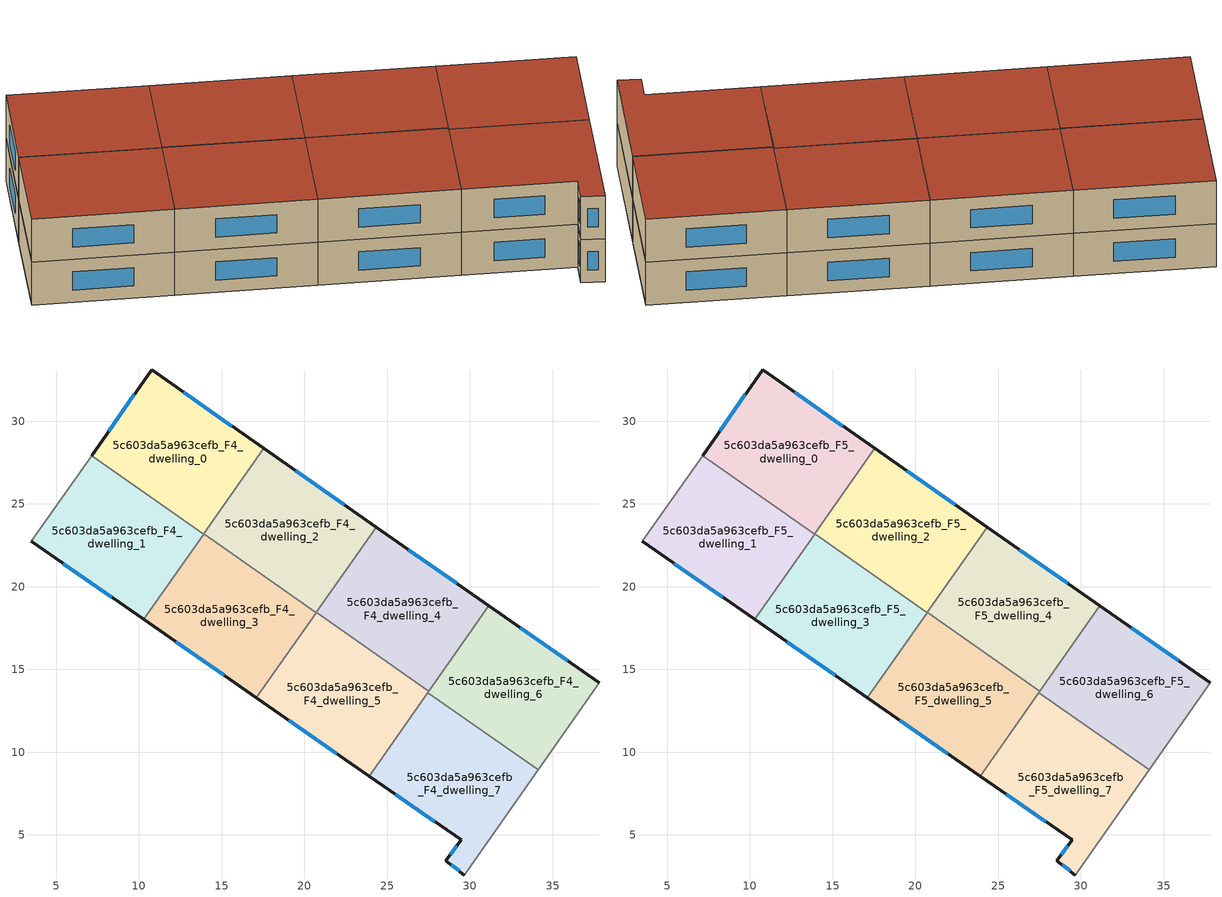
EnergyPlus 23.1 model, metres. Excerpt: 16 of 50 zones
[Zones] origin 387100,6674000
5c603da5a963cefb_F4_dwelling_0
 floor to 5c603da5a963cefb_F3_dwelling_0 (EU_floor_Construction): 17.55,28.36 13.92,23.18 7.15,27.93 10.77,33.09 z12
 wall outside (EU_wall_Construction): 17.55,28.36 10.77,33.09 7.15,27.93 z12:15
 wall to 5c603da5a963cefb_F4_dwelling_1 (EU_wall_Construction): 7.15,27.93 13.92,23.18 z12:15
 wall to 5c603da5a963cefb_F4_dwelling_2 (EU_wall_Construction): 13.93,23.2 17.55,28.36 z12:15
 wall to 5c603da5a963cefb_F4_dwelling_3 (EU_wall_Construction): 13.92,23.18 13.93,23.2 z12:15
 window (EU_Window_Construction): 9.74,31.62 8.18,29.4 / 15.61,29.71 12.71,31.74 z12.86:14.14
5c603da5a963cefb_F4_dwelling_1
 floor to 5c603da5a963cefb_F3_dwelling_1 (EU_floor_Construction): 13.92,23.18 10.3,18.02 3.51,22.74 7.15,27.93 z12
 wall outside (EU_wall_Construction): 3.51,22.74 10.3,18.02 z12:15
 wall adiabatic (EU_wall_Construction): 7.15,27.93 3.51,22.74 z12:15
 wall to 5c603da5a963cefb_F4_dwelling_3 (EU_wall_Construction): 10.3,18.02 13.92,23.18 z12:15
 window (EU_Window_Construction): 5.45,21.39 8.36,19.37 z12.86:14.14
5c603da5a963cefb_F4_dwelling_2
 floor to 5c603da5a963cefb_F3_dwelling_2 (EU_floor_Construction): 24.34,23.61 20.71,18.44 13.93,23.2 17.55,28.36 z12
 wall outside (EU_wall_Construction): 24.34,23.61 17.55,28.36 z12:15
 wall to 5c603da5a963cefb_F4_dwelling_3 (EU_wall_Construction): 13.93,23.2 20.71,18.44 z12:15
 wall to 5c603da5a963cefb_F4_dwelling_4 (EU_wall_Construction): 20.73,18.46 24.34,23.61 z12:15
 wall to 5c603da5a963cefb_F4_dwelling_5 (EU_wall_Construction): 20.71,18.44 20.73,18.46 z12:15
 window (EU_Window_Construction): 22.4,24.96 19.49,27 z12.86:14.14
5c603da5a963cefb_F4_dwelling_3
 floor to 5c603da5a963cefb_F3_dwelling_3 (EU_floor_Construction): 20.71,18.44 17.1,13.29 10.3,18.02 13.93,23.2 z12
 wall outside (EU_wall_Construction): 10.3,18.02 17.1,13.29 z12:15
 wall to 5c603da5a963cefb_F4_dwelling_5 (EU_wall_Construction): 17.1,13.29 20.71,18.44 z12:15
 window (EU_Window_Construction): 12.24,16.67 15.16,14.64 z12.86:14.14
5c603da5a963cefb_F4_dwelling_4
 floor to 5c603da5a963cefb_F3_dwelling_4 (EU_floor_Construction): 31.14,18.85 27.52,13.69 20.73,18.46 24.34,23.61 z12
 wall outside (EU_wall_Construction): 31.14,18.85 24.34,23.61 z12:15
 wall to 5c603da5a963cefb_F4_dwelling_5 (EU_wall_Construction): 20.73,18.46 27.52,13.69 z12:15
 wall to 5c603da5a963cefb_F4_dwelling_6 (EU_wall_Construction): 27.52,13.69 31.14,18.85 z12:15
 window (EU_Window_Construction): 29.2,20.21 26.28,22.25 z12.86:14.14
5c603da5a963cefb_F4_dwelling_5
 floor to 5c603da5a963cefb_F3_dwelling_5 (EU_floor_Construction): 27.52,13.69 23.92,8.56 17.1,13.29 20.73,18.46 z12
 wall outside (EU_wall_Construction): 17.1,13.29 23.92,8.56 z12:15
 wall to 5c603da5a963cefb_F4_dwelling_6 (EU_wall_Construction): 23.92,8.56 27.46,13.6 27.52,13.69 z12:15
 window (EU_Window_Construction): 19.05,11.94 21.97,9.91 z12.86:14.14
5c603da5a963cefb_F4_dwelling_6
 floor to 5c603da5a963cefb_F3_dwelling_6 (EU_floor_Construction): 37.82,14.18 34.12,8.93 27.46,13.6 31.14,18.85 z12
 wall outside (EU_wall_Construction): 37.82,14.18 31.14,18.85 z12:15
 wall adiabatic (EU_wall_Construction): 34.12,8.93 37.82,14.18 z12:15
 wall to 5c603da5a963cefb_F4_dwelling_7 (EU_wall_Construction): 23.92,8.56 27.46,13.6 34.12,8.93 z12:15
 window (EU_Window_Construction): 35.91,15.52 33.05,17.52 z12.86:14.14
5c603da5a963cefb_F4_dwelling_7
 floor to 5c603da5a963cefb_F3_dwelling_7 (EU_floor_Construction): 34.12,8.93 29.67,2.58 28.56,3.43 29.48,4.7 23.92,8.56 27.46,13.6 z12
 wall outside (EU_wall_Construction): 23.92,8.56 29.48,4.7 28.56,3.43 29.67,2.58 z12:15
 wall adiabatic (EU_wall_Construction): 29.67,2.58 34.12,8.93 z12:15
 window (EU_Window_Construction): 28.87,3.19 29.35,2.82 / 29.21,4.33 28.82,3.79 / 25.51,7.45 27.89,5.8 z12.86:14.14
5c603da5a963cefb_F5_dwelling_0
 floor to 5c603da5a963cefb_F4_dwelling_0 (EU_floor_Construction): 17.55,28.36 13.92,23.18 7.15,27.93 10.77,33.09 z15
 wall outside (EU_wall_Construction): 17.55,28.36 10.77,33.09 7.15,27.93 z15:18
 wall to 5c603da5a963cefb_F5_dwelling_1 (EU_wall_Construction): 7.15,27.93 13.92,23.18 z15:18
 wall to 5c603da5a963cefb_F5_dwelling_2 (EU_wall_Construction): 13.93,23.2 17.55,28.36 z15:18
 wall to 5c603da5a963cefb_F5_dwelling_3 (EU_wall_Construction): 13.92,23.18 13.93,23.2 z15:18
 window (EU_Window_Construction): 9.74,31.62 8.18,29.4 / 15.61,29.71 12.71,31.74 z15.86:17.14
 roof outside (EU_roof_Construction): 13.92,23.18 17.55,28.36 10.77,33.09 7.15,27.93 z18
5c603da5a963cefb_F5_dwelling_1
 floor to 5c603da5a963cefb_F4_dwelling_1 (EU_floor_Construction): 13.92,23.18 10.3,18.02 3.51,22.74 7.15,27.93 z15
 wall outside (EU_wall_Construction): 3.51,22.74 10.3,18.02 z15:18
 wall adiabatic (EU_wall_Construction): 7.15,27.93 3.51,22.74 z15:18
 wall to 5c603da5a963cefb_F5_dwelling_3 (EU_wall_Construction): 10.3,18.02 13.92,23.18 z15:18
 window (EU_Window_Construction): 5.45,21.39 8.36,19.37 z15.86:17.14
 roof outside (EU_roof_Construction): 10.3,18.02 13.92,23.18 7.15,27.93 3.51,22.74 z18
5c603da5a963cefb_F5_dwelling_2
 floor to 5c603da5a963cefb_F4_dwelling_2 (EU_floor_Construction): 24.34,23.61 20.71,18.44 13.93,23.2 17.55,28.36 z15
 wall outside (EU_wall_Construction): 24.34,23.61 17.55,28.36 z15:18
 wall to 5c603da5a963cefb_F5_dwelling_3 (EU_wall_Construction): 13.93,23.2 20.71,18.44 z15:18
 wall to 5c603da5a963cefb_F5_dwelling_4 (EU_wall_Construction): 20.73,18.46 24.34,23.61 z15:18
 wall to 5c603da5a963cefb_F5_dwelling_5 (EU_wall_Construction): 20.71,18.44 20.73,18.46 z15:18
 window (EU_Window_Construction): 22.4,24.96 19.49,27 z15.86:17.14
 roof outside (EU_roof_Construction): 20.71,18.44 24.34,23.61 17.55,28.36 13.93,23.2 z18
5c603da5a963cefb_F5_dwelling_3
 floor to 5c603da5a963cefb_F4_dwelling_3 (EU_floor_Construction): 20.71,18.44 17.1,13.29 10.3,18.02 13.93,23.2 z15
 wall outside (EU_wall_Construction): 10.3,18.02 17.1,13.29 z15:18
 wall to 5c603da5a963cefb_F5_dwelling_5 (EU_wall_Construction): 17.1,13.29 20.71,18.44 z15:18
 window (EU_Window_Construction): 12.24,16.67 15.16,14.64 z15.86:17.14
 roof outside (EU_roof_Construction): 17.1,13.29 20.71,18.44 13.93,23.2 10.3,18.02 z18
5c603da5a963cefb_F5_dwelling_4
 floor to 5c603da5a963cefb_F4_dwelling_4 (EU_floor_Construction): 31.14,18.85 27.52,13.69 20.73,18.46 24.34,23.61 z15
 wall outside (EU_wall_Construction): 31.14,18.85 24.34,23.61 z15:18
 wall to 5c603da5a963cefb_F5_dwelling_5 (EU_wall_Construction): 20.73,18.46 27.52,13.69 z15:18
 wall to 5c603da5a963cefb_F5_dwelling_6 (EU_wall_Construction): 27.52,13.69 31.14,18.85 z15:18
 window (EU_Window_Construction): 29.2,20.21 26.28,22.25 z15.86:17.14
 roof outside (EU_roof_Construction): 27.52,13.69 31.14,18.85 24.34,23.61 20.73,18.46 z18
5c603da5a963cefb_F5_dwelling_5
 floor to 5c603da5a963cefb_F4_dwelling_5 (EU_floor_Construction): 27.52,13.69 23.92,8.56 17.1,13.29 20.73,18.46 z15
 wall outside (EU_wall_Construction): 17.1,13.29 23.92,8.56 z15:18
 wall to 5c603da5a963cefb_F5_dwelling_6 (EU_wall_Construction): 23.92,8.56 27.46,13.6 27.52,13.69 z15:18
 window (EU_Window_Construction): 19.05,11.94 21.97,9.91 z15.86:17.14
 roof outside (EU_roof_Construction): 23.92,8.56 27.52,13.69 20.73,18.46 17.1,13.29 z18
5c603da5a963cefb_F5_dwelling_6
 floor to 5c603da5a963cefb_F4_dwelling_6 (EU_floor_Construction): 37.82,14.18 34.12,8.93 27.46,13.6 31.14,18.85 z15
 wall outside (EU_wall_Construction): 37.82,14.18 31.14,18.85 z15:18
 wall adiabatic (EU_wall_Construction): 34.12,8.93 37.82,14.18 z15:18
 wall to 5c603da5a963cefb_F5_dwelling_7 (EU_wall_Construction): 23.92,8.56 27.46,13.6 34.12,8.93 z15:18
 window (EU_Window_Construction): 35.91,15.52 33.05,17.52 z15.86:17.14
 roof outside (EU_roof_Construction): 34.12,8.93 37.82,14.18 31.14,18.85 27.46,13.6 z18
5c603da5a963cefb_F5_dwelling_7
 floor to 5c603da5a963cefb_F4_dwelling_7 (EU_floor_Construction): 34.12,8.93 29.67,2.58 28.56,3.43 29.48,4.7 23.92,8.56 27.46,13.6 z15
 wall outside (EU_wall_Construction): 23.92,8.56 29.48,4.7 28.56,3.43 29.67,2.58 z15:18
 wall adiabatic (EU_wall_Construction): 29.67,2.58 34.12,8.93 z15:18
 window (EU_Window_Construction): 28.87,3.19 29.35,2.82 / 29.21,4.33 28.82,3.79 / 25.51,7.45 27.89,5.8 z15.86:17.14
 roof outside (EU_roof_Construction): 29.67,2.58 34.12,8.93 27.46,13.6 23.92,8.56 29.48,4.7 28.56,3.43 z18
[Building]
EU S2 Campaign: North Axis=0; Terrain=City; Solar Distribution=FullExterior
[Site:Location]
Helsinki-Vantaa.AP: Latitude=60.317; Longitude=24.963; Time Zone=2; Elevation=54.6
[SizingPeriod:WeatherFileDays]
AnnualSizingPeriod: Begin Month=1; Begin Day of Month=1; End Month=12; End Day of Month=31; Day of Week for Start Day=Monday; Use Weather File Daylight Saving Period=No; Use Weather File Rain and Snow Indicators=No
[MATERIAL]
EU_InternalMass_Material: Roughness=MediumRough; Thickness=0.1; Conductivity=1; Density=1800; Specific Heat=900; Thermal Absorptance=0.9; Solar Absorptance=0.7; Visible Absorptance=0.7
[MATERIAL:NOMASS] Roughness=MediumRough; Thermal Absorptance=0.9; Solar Absorptance=0.7; Visible Absorptance=0.7
Name | Thermal Resistance
EU_wall_NoMass | 1.10183
EU_roof_NoMass; EU_floor_NoMass | 1.70606
[WINDOWMATERIAL:SIMPLEGLAZINGSYSTEM]
EU_Window_SimpleGlazing: UFactor=3.11035; Solar Heat Gain Coefficient=0.8; Visible Transmittance=0.8
[CONSTRUCTION]
EU_wall_Construction: EU_wall_NoMass
EU_roof_Construction: EU_roof_NoMass
EU_floor_Construction: EU_floor_NoMass
EU_Window_Construction: EU_Window_SimpleGlazing
EU_InternalMass_Construction: EU_InternalMass_Material
[ZONE] Type=1; Multiplier=1; Ceiling Height=autocalculate; Floor Area=autocalculate; Part of Total Floor Area=Yes
Name | Volume
5c603da5a963cefb_F4_dwelling_0; 5c603da5a963cefb_F5_dwelling_0 | 156.768
5c603da5a963cefb_F4_dwelling_1; 5c603da5a963cefb_F5_dwelling_1; 5c603da5a963cefb_F4_dwelling_7; 5c603da5a963cefb_F5_dwelling_7 | 156.757
5c603da5a963cefb_F4_dwelling_2; 5c603da5a963cefb_F5_dwelling_2 | 156.76
5c603da5a963cefb_F4_dwelling_3; 5c603da5a963cefb_F5_dwelling_3 | 156.763
5c603da5a963cefb_F4_dwelling_4; 5c603da5a963cefb_F5_dwelling_4 | 156.749
5c603da5a963cefb_F4_dwelling_5; 5c603da5a963cefb_F5_dwelling_5 | 156.754
5c603da5a963cefb_F4_dwelling_6; 5c603da5a963cefb_F5_dwelling_6 | 156.743
[INTERNALMASS] Construction=EU_InternalMass_Construction
Name | Zone or ZoneList | Surface Area
5c603da5a963cefb_F4_dwelling_0_EU_InternalMass | 5c603da5a963cefb_F4_dwelling_0 | 52.2561
5c603da5a963cefb_F4_dwelling_1_EU_InternalMass | 5c603da5a963cefb_F4_dwelling_1 | 52.252
5c603da5a963cefb_F4_dwelling_2_EU_InternalMass | 5c603da5a963cefb_F4_dwelling_2 | 52.2529
5c603da5a963cefb_F4_dwelling_3_EU_InternalMass | 5c603da5a963cefb_F4_dwelling_3 | 52.2544
5c603da5a963cefb_F4_dwelling_4_EU_InternalMass | 5c603da5a963cefb_F4_dwelling_4 | 52.2497
5c603da5a963cefb_F4_dwelling_5_EU_InternalMass | 5c603da5a963cefb_F4_dwelling_5 | 52.2514
5c603da5a963cefb_F4_dwelling_6_EU_InternalMass | 5c603da5a963cefb_F4_dwelling_6 | 52.2535
5c603da5a963cefb_F4_dwelling_7_EU_InternalMass | 5c603da5a963cefb_F4_dwelling_7 | 52.2516
5c603da5a963cefb_F5_dwelling_0_EU_InternalMass | 5c603da5a963cefb_F5_dwelling_0 | 52.2561
5c603da5a963cefb_F5_dwelling_1_EU_InternalMass | 5c603da5a963cefb_F5_dwelling_1 | 52.252
5c603da5a963cefb_F5_dwelling_2_EU_InternalMass | 5c603da5a963cefb_F5_dwelling_2 | 52.2529
5c603da5a963cefb_F5_dwelling_3_EU_InternalMass | 5c603da5a963cefb_F5_dwelling_3 | 52.2544
5c603da5a963cefb_F5_dwelling_4_EU_InternalMass | 5c603da5a963cefb_F5_dwelling_4 | 52.2497
5c603da5a963cefb_F5_dwelling_5_EU_InternalMass | 5c603da5a963cefb_F5_dwelling_5 | 52.2514
5c603da5a963cefb_F5_dwelling_6_EU_InternalMass | 5c603da5a963cefb_F5_dwelling_6 | 52.2535
5c603da5a963cefb_F5_dwelling_7_EU_InternalMass | 5c603da5a963cefb_F5_dwelling_7 | 52.2516
[OTHEREQUIPMENT] Fuel Type=Electricity; Design Level Calculation Method=Watts/Area; Power per Zone Floor Area=1; Fraction Latent=0; Fraction Radiant=0; Fraction Lost=0; Carbon Dioxide Generation Rate=0; EndUse Subcategory=EU_Step8_InternalGains
Name | Zone or ZoneList or Space or SpaceList | Schedule
EU_Step8_InternalGain_5c603da5a963cefb_F4_dwelling_0_f000 | 5c603da5a963cefb_F4_dwelling_0 | EU_Step8_GainSchedule_5c603da5a963cefb_F4_dwelling_0_f000
EU_Step8_InternalGain_5c603da5a963cefb_F4_dwelling_1_f000 | 5c603da5a963cefb_F4_dwelling_1 | EU_Step8_GainSchedule_5c603da5a963cefb_F4_dwelling_1_f000
EU_Step8_InternalGain_5c603da5a963cefb_F4_dwelling_2_f000 | 5c603da5a963cefb_F4_dwelling_2 | EU_Step8_GainSchedule_5c603da5a963cefb_F4_dwelling_2_f000
EU_Step8_InternalGain_5c603da5a963cefb_F4_dwelling_3_f000 | 5c603da5a963cefb_F4_dwelling_3 | EU_Step8_GainSchedule_5c603da5a963cefb_F4_dwelling_3_f000
EU_Step8_InternalGain_5c603da5a963cefb_F4_dwelling_4_f000 | 5c603da5a963cefb_F4_dwelling_4 | EU_Step8_GainSchedule_5c603da5a963cefb_F4_dwelling_4_f000
EU_Step8_InternalGain_5c603da5a963cefb_F4_dwelling_5_f000 | 5c603da5a963cefb_F4_dwelling_5 | EU_Step8_GainSchedule_5c603da5a963cefb_F4_dwelling_5_f000
EU_Step8_InternalGain_5c603da5a963cefb_F4_dwelling_6_f000 | 5c603da5a963cefb_F4_dwelling_6 | EU_Step8_GainSchedule_5c603da5a963cefb_F4_dwelling_6_f000
EU_Step8_InternalGain_5c603da5a963cefb_F4_dwelling_7_f000 | 5c603da5a963cefb_F4_dwelling_7 | EU_Step8_GainSchedule_5c603da5a963cefb_F4_dwelling_7_f000
EU_Step8_InternalGain_5c603da5a963cefb_F5_dwelling_0_f000 | 5c603da5a963cefb_F5_dwelling_0 | EU_Step8_GainSchedule_5c603da5a963cefb_F5_dwelling_0_f000
EU_Step8_InternalGain_5c603da5a963cefb_F5_dwelling_1_f000 | 5c603da5a963cefb_F5_dwelling_1 | EU_Step8_GainSchedule_5c603da5a963cefb_F5_dwelling_1_f000
EU_Step8_InternalGain_5c603da5a963cefb_F5_dwelling_2_f000 | 5c603da5a963cefb_F5_dwelling_2 | EU_Step8_GainSchedule_5c603da5a963cefb_F5_dwelling_2_f000
EU_Step8_InternalGain_5c603da5a963cefb_F5_dwelling_3_f000 | 5c603da5a963cefb_F5_dwelling_3 | EU_Step8_GainSchedule_5c603da5a963cefb_F5_dwelling_3_f000
EU_Step8_InternalGain_5c603da5a963cefb_F5_dwelling_4_f000 | 5c603da5a963cefb_F5_dwelling_4 | EU_Step8_GainSchedule_5c603da5a963cefb_F5_dwelling_4_f000
EU_Step8_InternalGain_5c603da5a963cefb_F5_dwelling_5_f000 | 5c603da5a963cefb_F5_dwelling_5 | EU_Step8_GainSchedule_5c603da5a963cefb_F5_dwelling_5_f000
EU_Step8_InternalGain_5c603da5a963cefb_F5_dwelling_6_f000 | 5c603da5a963cefb_F5_dwelling_6 | EU_Step8_GainSchedule_5c603da5a963cefb_F5_dwelling_6_f000
EU_Step8_InternalGain_5c603da5a963cefb_F5_dwelling_7_f000 | 5c603da5a963cefb_F5_dwelling_7 | EU_Step8_GainSchedule_5c603da5a963cefb_F5_dwelling_7_f000
[ZONEVENTILATION:DESIGNFLOWRATE] Schedule=EU_AlwaysOn; Design Flow Rate Calculation Method=AirChanges/Hour; Air Changes per Hour=0.756316; Ventilation Type=Natural; Fan Pressure Rise=0; Fan Total Efficiency=1; Constant Term Coefficient=1; Temperature Term Coefficient=0; Velocity Term Coefficient=0; Velocity Squared Term Coefficient=0; Minimum Indoor Temperature=-100; Maximum Indoor Temperature=100; Delta Temperature=-100; Minimum Outdoor Temperature=-100; Maximum Outdoor Temperature=100; Maximum Wind Speed=40
Name | Zone or ZoneList or Space or SpaceList
EU_ConstantAir_5c603da5a963cefb_F4_dwelling_0 | 5c603da5a963cefb_F4_dwelling_0
EU_ConstantAir_5c603da5a963cefb_F4_dwelling_1 | 5c603da5a963cefb_F4_dwelling_1
EU_ConstantAir_5c603da5a963cefb_F4_dwelling_2 | 5c603da5a963cefb_F4_dwelling_2
EU_ConstantAir_5c603da5a963cefb_F4_dwelling_3 | 5c603da5a963cefb_F4_dwelling_3
EU_ConstantAir_5c603da5a963cefb_F4_dwelling_4 | 5c603da5a963cefb_F4_dwelling_4
EU_ConstantAir_5c603da5a963cefb_F4_dwelling_5 | 5c603da5a963cefb_F4_dwelling_5
EU_ConstantAir_5c603da5a963cefb_F4_dwelling_6 | 5c603da5a963cefb_F4_dwelling_6
EU_ConstantAir_5c603da5a963cefb_F4_dwelling_7 | 5c603da5a963cefb_F4_dwelling_7
EU_ConstantAir_5c603da5a963cefb_F5_dwelling_0 | 5c603da5a963cefb_F5_dwelling_0
EU_ConstantAir_5c603da5a963cefb_F5_dwelling_1 | 5c603da5a963cefb_F5_dwelling_1
EU_ConstantAir_5c603da5a963cefb_F5_dwelling_2 | 5c603da5a963cefb_F5_dwelling_2
EU_ConstantAir_5c603da5a963cefb_F5_dwelling_3 | 5c603da5a963cefb_F5_dwelling_3
EU_ConstantAir_5c603da5a963cefb_F5_dwelling_4 | 5c603da5a963cefb_F5_dwelling_4
EU_ConstantAir_5c603da5a963cefb_F5_dwelling_5 | 5c603da5a963cefb_F5_dwelling_5
EU_ConstantAir_5c603da5a963cefb_F5_dwelling_6 | 5c603da5a963cefb_F5_dwelling_6
EU_ConstantAir_5c603da5a963cefb_F5_dwelling_7 | 5c603da5a963cefb_F5_dwelling_7
[HVACTEMPLATE:THERMOSTAT] Constant Heating Setpoint=20; Constant Cooling Setpoint=50
EU_HeatOnly_5c603da5a963cefb_F0_dwelling_0; EU_HeatOnly_5c603da5a963cefb_F0_dwelling_1; EU_HeatOnly_5c603da5a963cefb_F0_dwelling_2; EU_HeatOnly_5c603da5a963cefb_F0_dwelling_3; EU_HeatOnly_5c603da5a963cefb_F0_dwelling_4; EU_HeatOnly_5c603da5a963cefb_F0_dwelling_5; EU_HeatOnly_5c603da5a963cefb_F0_dwelling_6; EU_HeatOnly_5c603da5a963cefb_F0_dwelling_7; EU_HeatOnly_5c603da5a963cefb_F0_dwelling_8; EU_HeatOnly_5c603da5a963cefb_F1_dwelling_0; EU_HeatOnly_5c603da5a963cefb_F1_dwelling_1; EU_HeatOnly_5c603da5a963cefb_F1_dwelling_2; EU_HeatOnly_5c603da5a963cefb_F1_dwelling_3; EU_HeatOnly_5c603da5a963cefb_F1_dwelling_4; EU_HeatOnly_5c603da5a963cefb_F1_dwelling_5; EU_HeatOnly_5c603da5a963cefb_F1_dwelling_6; EU_HeatOnly_5c603da5a963cefb_F1_dwelling_7; EU_HeatOnly_5c603da5a963cefb_F1_dwelling_8; EU_HeatOnly_5c603da5a963cefb_F2_dwelling_0; EU_HeatOnly_5c603da5a963cefb_F2_dwelling_1; EU_HeatOnly_5c603da5a963cefb_F2_dwelling_2; EU_HeatOnly_5c603da5a963cefb_F2_dwelling_3; EU_HeatOnly_5c603da5a963cefb_F2_dwelling_4; EU_HeatOnly_5c603da5a963cefb_F2_dwelling_5; EU_HeatOnly_5c603da5a963cefb_F2_dwelling_6; EU_HeatOnly_5c603da5a963cefb_F2_dwelling_7; EU_HeatOnly_5c603da5a963cefb_F3_dwelling_0; EU_HeatOnly_5c603da5a963cefb_F3_dwelling_1; EU_HeatOnly_5c603da5a963cefb_F3_dwelling_2; EU_HeatOnly_5c603da5a963cefb_F3_dwelling_3; EU_HeatOnly_5c603da5a963cefb_F3_dwelling_4; EU_HeatOnly_5c603da5a963cefb_F3_dwelling_5; EU_HeatOnly_5c603da5a963cefb_F3_dwelling_6; EU_HeatOnly_5c603da5a963cefb_F3_dwelling_7; EU_HeatOnly_5c603da5a963cefb_F4_dwelling_0; EU_HeatOnly_5c603da5a963cefb_F4_dwelling_1; EU_HeatOnly_5c603da5a963cefb_F4_dwelling_2; EU_HeatOnly_5c603da5a963cefb_F4_dwelling_3; EU_HeatOnly_5c603da5a963cefb_F4_dwelling_4; EU_HeatOnly_5c603da5a963cefb_F4_dwelling_5; EU_HeatOnly_5c603da5a963cefb_F4_dwelling_6; EU_HeatOnly_5c603da5a963cefb_F4_dwelling_7; EU_HeatOnly_5c603da5a963cefb_F5_dwelling_0; EU_HeatOnly_5c603da5a963cefb_F5_dwelling_1; EU_HeatOnly_5c603da5a963cefb_F5_dwelling_2; EU_HeatOnly_5c603da5a963cefb_F5_dwelling_3; EU_HeatOnly_5c603da5a963cefb_F5_dwelling_4; EU_HeatOnly_5c603da5a963cefb_F5_dwelling_5; EU_HeatOnly_5c603da5a963cefb_F5_dwelling_6; EU_HeatOnly_5c603da5a963cefb_F5_dwelling_7
[HVACTEMPLATE:ZONE:IDEALLOADSAIRSYSTEM] System Availability Schedule=EU_AlwaysOn; Maximum Heating Supply Air Temperature=50; Minimum Cooling Supply Air Temperature=13; Maximum Heating Supply Air Humidity Ratio=0.0156; Minimum Cooling Supply Air Humidity Ratio=0.0077; Heating Limit=NoLimit; Cooling Limit=NoLimit; Heating Availability Schedule=EU_AlwaysOn; Cooling Availability Schedule=EU_CoolingOff; Dehumidification Control Type=ConstantSensibleHeatRatio; Cooling Sensible Heat Ratio=0.7; Dehumidification Setpoint=60; Humidification Control Type=None; Humidification Setpoint=30; Outdoor Air Method=None; Outdoor Air Flow Rate per Person=0.00944; Outdoor Air Flow Rate per Zone Floor Area=0; Outdoor Air Flow Rate per Zone=0; Demand Controlled Ventilation Type=None; Outdoor Air Economizer Type=NoEconomizer; Heat Recovery Type=None; Sensible Heat Recovery Effectiveness=0.7; Latent Heat Recovery Effectiveness=0.65
Name | Template Thermostat
5c603da5a963cefb_F4_dwelling_0 | EU_HeatOnly_5c603da5a963cefb_F4_dwelling_0
5c603da5a963cefb_F4_dwelling_1 | EU_HeatOnly_5c603da5a963cefb_F4_dwelling_1
5c603da5a963cefb_F4_dwelling_2 | EU_HeatOnly_5c603da5a963cefb_F4_dwelling_2
5c603da5a963cefb_F4_dwelling_3 | EU_HeatOnly_5c603da5a963cefb_F4_dwelling_3
5c603da5a963cefb_F4_dwelling_4 | EU_HeatOnly_5c603da5a963cefb_F4_dwelling_4
5c603da5a963cefb_F4_dwelling_5 | EU_HeatOnly_5c603da5a963cefb_F4_dwelling_5
5c603da5a963cefb_F4_dwelling_6 | EU_HeatOnly_5c603da5a963cefb_F4_dwelling_6
5c603da5a963cefb_F4_dwelling_7 | EU_HeatOnly_5c603da5a963cefb_F4_dwelling_7
5c603da5a963cefb_F5_dwelling_0 | EU_HeatOnly_5c603da5a963cefb_F5_dwelling_0
5c603da5a963cefb_F5_dwelling_1 | EU_HeatOnly_5c603da5a963cefb_F5_dwelling_1
5c603da5a963cefb_F5_dwelling_2 | EU_HeatOnly_5c603da5a963cefb_F5_dwelling_2
5c603da5a963cefb_F5_dwelling_3 | EU_HeatOnly_5c603da5a963cefb_F5_dwelling_3
5c603da5a963cefb_F5_dwelling_4 | EU_HeatOnly_5c603da5a963cefb_F5_dwelling_4
5c603da5a963cefb_F5_dwelling_5 | EU_HeatOnly_5c603da5a963cefb_F5_dwelling_5
5c603da5a963cefb_F5_dwelling_6 | EU_HeatOnly_5c603da5a963cefb_F5_dwelling_6
5c603da5a963cefb_F5_dwelling_7 | EU_HeatOnly_5c603da5a963cefb_F5_dwelling_7
[SIZING:ZONE] Zone Cooling Design Supply Air Temperature Input Method=SupplyAirTemperature; Zone Cooling Design Supply Air Temperature=13; Zone Heating Design Supply Air Temperature Input Method=SupplyAirTemperature; Zone Heating Design Supply Air Temperature=50; Zone Cooling Design Supply Air Humidity Ratio=0.008; Zone Heating Design Supply Air Humidity Ratio=0.008; Cooling Design Air Flow Method=DesignDay; Cooling Design Air Flow Rate=0; Cooling Minimum Air Flow per Zone Floor Area=0.000762; Cooling Minimum Air Flow=0; Cooling Minimum Air Flow Fraction=0.2; Heating Design Air Flow Method=DesignDay; Heating Design Air Flow Rate=0; Heating Maximum Air Flow per Zone Floor Area=0.002032; Heating Maximum Air Flow=0.141576; Heating Maximum Air Flow Fraction=0.3; Account for Dedicated Outdoor Air System=No; Dedicated Outdoor Air System Control Strategy=NeutralSupplyAir; Dedicated Outdoor Air Low Setpoint Temperature for Design=autosize; Dedicated Outdoor Air High Setpoint Temperature for Design=autosize; Zone Load Sizing Method=Sensible Load Only No Latent Load; Zone Latent Cooling Design Supply Air Humidity Ratio Input Method=HumidityRatioDifference; Zone Cooling Design Supply Air Humidity Ratio Difference=0.005; Zone Latent Heating Design Supply Air Humidity Ratio Input Method=HumidityRatioDifference; Zone Humidification Design Supply Air Humidity Ratio Difference=0.005
5c603da5a963cefb_F4_dwelling_0; 5c603da5a963cefb_F4_dwelling_1; 5c603da5a963cefb_F4_dwelling_2; 5c603da5a963cefb_F4_dwelling_3; 5c603da5a963cefb_F4_dwelling_4; 5c603da5a963cefb_F4_dwelling_5; 5c603da5a963cefb_F4_dwelling_6; 5c603da5a963cefb_F4_dwelling_7; 5c603da5a963cefb_F5_dwelling_0; 5c603da5a963cefb_F5_dwelling_1; 5c603da5a963cefb_F5_dwelling_2; 5c603da5a963cefb_F5_dwelling_3; 5c603da5a963cefb_F5_dwelling_4; 5c603da5a963cefb_F5_dwelling_5; 5c603da5a963cefb_F5_dwelling_6; 5c603da5a963cefb_F5_dwelling_7
[SCHEDULE:CONSTANT]
Name | Hourly Value
EU_AlwaysOn | 1
EU_CoolingOff | 0
[SCHEDULE:FILE] Column Number=1; Rows to Skip at Top=0; Number of Hours of Data=8760; Column Separator=Comma; Interpolate to Timestep=No; Minutes per Item=60; Adjust Schedule for Daylight Savings=Yes
Name | File
EU_Step8_GainSchedule_5c603da5a963cefb_F4_dwelling_0_f000 | ../../schedules/5c603da5a963cefb/5c603da5a963cefb_F4_dwelling_0_f000_gain.csv
EU_Step8_GainSchedule_5c603da5a963cefb_F4_dwelling_1_f000 | ../../schedules/5c603da5a963cefb/5c603da5a963cefb_F4_dwelling_1_f000_gain.csv
EU_Step8_GainSchedule_5c603da5a963cefb_F4_dwelling_2_f000 | ../../schedules/5c603da5a963cefb/5c603da5a963cefb_F4_dwelling_2_f000_gain.csv
EU_Step8_GainSchedule_5c603da5a963cefb_F4_dwelling_3_f000 | ../../schedules/5c603da5a963cefb/5c603da5a963cefb_F4_dwelling_3_f000_gain.csv
EU_Step8_GainSchedule_5c603da5a963cefb_F4_dwelling_4_f000 | ../../schedules/5c603da5a963cefb/5c603da5a963cefb_F4_dwelling_4_f000_gain.csv
EU_Step8_GainSchedule_5c603da5a963cefb_F4_dwelling_5_f000 | ../../schedules/5c603da5a963cefb/5c603da5a963cefb_F4_dwelling_5_f000_gain.csv
EU_Step8_GainSchedule_5c603da5a963cefb_F4_dwelling_6_f000 | ../../schedules/5c603da5a963cefb/5c603da5a963cefb_F4_dwelling_6_f000_gain.csv
EU_Step8_GainSchedule_5c603da5a963cefb_F4_dwelling_7_f000 | ../../schedules/5c603da5a963cefb/5c603da5a963cefb_F4_dwelling_7_f000_gain.csv
EU_Step8_GainSchedule_5c603da5a963cefb_F5_dwelling_0_f000 | ../../schedules/5c603da5a963cefb/5c603da5a963cefb_F5_dwelling_0_f000_gain.csv
EU_Step8_GainSchedule_5c603da5a963cefb_F5_dwelling_1_f000 | ../../schedules/5c603da5a963cefb/5c603da5a963cefb_F5_dwelling_1_f000_gain.csv
EU_Step8_GainSchedule_5c603da5a963cefb_F5_dwelling_2_f000 | ../../schedules/5c603da5a963cefb/5c603da5a963cefb_F5_dwelling_2_f000_gain.csv
EU_Step8_GainSchedule_5c603da5a963cefb_F5_dwelling_3_f000 | ../../schedules/5c603da5a963cefb/5c603da5a963cefb_F5_dwelling_3_f000_gain.csv
EU_Step8_GainSchedule_5c603da5a963cefb_F5_dwelling_4_f000 | ../../schedules/5c603da5a963cefb/5c603da5a963cefb_F5_dwelling_4_f000_gain.csv
EU_Step8_GainSchedule_5c603da5a963cefb_F5_dwelling_5_f000 | ../../schedules/5c603da5a963cefb/5c603da5a963cefb_F5_dwelling_5_f000_gain.csv
EU_Step8_GainSchedule_5c603da5a963cefb_F5_dwelling_6_f000 | ../../schedules/5c603da5a963cefb/5c603da5a963cefb_F5_dwelling_6_f000_gain.csv
EU_Step8_GainSchedule_5c603da5a963cefb_F5_dwelling_7_f000 | ../../schedules/5c603da5a963cefb/5c603da5a963cefb_F5_dwelling_7_f000_gain.csv
